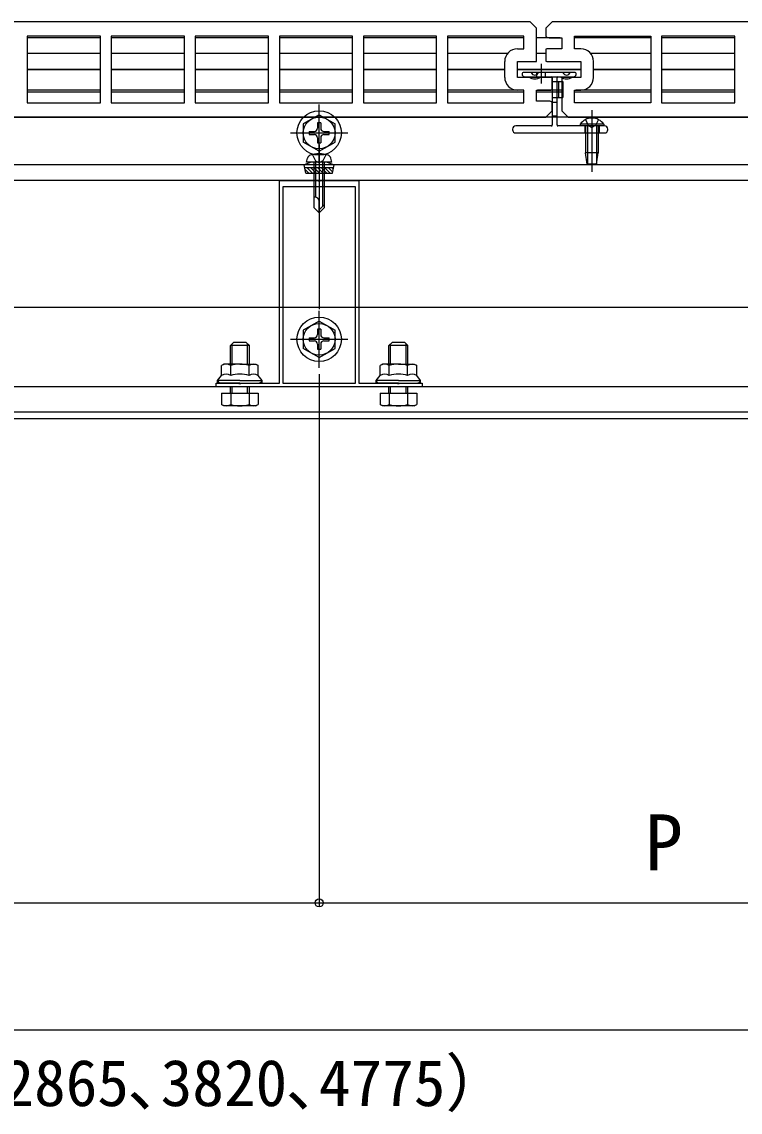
# Model space of a CAD drawing. Units: millimetres, scale not verified. Extents: x -1050 to 1050, y -1570 to 1562.
# Drawn here: x 318.9 to 545.5, y -461.9 to -118.5 of the extents above; entities that cross this region are included whole.
import ezdxf
from ezdxf.enums import TextEntityAlignment as Align

# ---------------------------------------------------------------- set-up
doc = ezdxf.new("R2010")
doc.units = ezdxf.units.MM
doc.header["$LTSCALE"] = 8
for name, color, linetype in [('0-2_YKK_11', 7, 'Continuous'), ('0-3_YKK_12', 2, 'Continuous'), ('0-4_YKK_13', 4, 'Continuous'), ('0-5_YKK_D', 6, 'Continuous')]:
    doc.layers.add(name, color=color, linetype=linetype)
doc.styles.add('ＭＳ ゴシック', font='')
doc.styles.get('ＭＳ ゴシック').set_extended_font_data('MS Gothic')

msp = doc.modelspace()

# ---------------------------------------------------------------- linework, layer by layer
at = {"layer": '0-2_YKK_11'}
for p, q in [((484.2, -127.134), (484.2, -130.866)), ((471.2, -136), (471.2, -131)), ((499.2, -136), (499.2, -131)), ((486.2, -139.866), (486.2, -136.134))]:
    msp.add_line(p, q, dxfattribs=at)
for points in [[(479.2, -118.5), (286.2, -118.5), (284.2, -120.5), (284.2, -123.118)], [(485.7, -136), (475.2, -136), (475.2, -131), (481.2, -131), (481.2, -120.5), (479.2, -118.5)], [(679.2, -118.5), (486.2, -118.5), (484.2, -120.5), (484.2, -123.118)], [(477.2, -123), (453.15, -123), (453.15, -144), (477.2, -144), (477.2, -140), (475.2, -140)], [(475.2, -127), (477.2, -127), (477.2, -123)], [(485.2, -123.5), (489.2, -123.5), (489.2, -127), (484.7, -127)], [(495.2, -127), (493.2, -127), (493.2, -123), (517.25, -123), (517.25, -144)], [(284.7, -131), (295.2, -131), (295.2, -136), (289.2, -136), (289.2, -146.5), (291.2, -148.5), (484.2, -148.5), (486.2, -146.5), (486.2, -143.882)], [(484.7, -131), (495.2, -131), (495.2, -136), (489.2, -136), (489.2, -146.5), (491.2, -148.5), (684.2, -148.5), (686.2, -146.5), (686.2, -143.882)], [(485.2, -143.5), (481.2, -143.5), (481.2, -140), (485.7, -140)], [(517.25, -144), (493.2, -144), (493.2, -140), (495.2, -140)]]:
    msp.add_lwpolyline(points, dxfattribs=at)
for points in [[(343.75, -123), (320.65, -123), (320.65, -144), (343.75, -144)], [(370.25, -123), (347.15, -123), (347.15, -144), (370.25, -144)], [(396.75, -123), (373.65, -123), (373.65, -144), (396.75, -144)], [(423.25, -123), (400.15, -123), (400.15, -144), (423.25, -144)], [(449.75, -123), (426.65, -123), (426.65, -144), (449.75, -144)], [(543.75, -123), (520.65, -123), (520.65, -144), (543.75, -144)], [(445.2, -233.5), (380.2, -233.5), (380.2, -232.3), (387.242, -232.3), (387.425, -232.42), (387.975, -232.42), (388.158, -232.3), (400.2, -232.3), (400.2, -168.5), (412.242, -168.5), (412.425, -168.62), (412.975, -168.62), (413.158, -168.5), (425.2, -168.5), (425.2, -232.3), (437.242, -232.3), (437.425, -232.42), (437.975, -232.42), (438.158, -232.3), (445.2, -232.3)], [(401.2, -170.5), (401.2, -232.3), (424.2, -232.3), (424.2, -170.5)]]:
    msp.add_lwpolyline(points, close=True, dxfattribs=at)
for centre, radius, start, end in [((485.2, -122), 1.5, 228.18968, 270.00001), ((475.2, -131), 4, 90.00001, 179.99999), ((484.7, -128), 1, 90.00004, 120.00005), ((495.2, -131), 4, 0.00001, 89.99999), ((484.7, -130), 1, 239.99995, 269.99996), ((475.2, -136), 4, 180.00001, 269.99999), ((485.7, -137), 1, 59.99995, 89.99996), ((495.2, -136), 4, 270.00001, 359.99999), ((485.7, -139), 1, 270.00004, 300.00005), ((485.2, -145), 1.5, 48.18968, 90.00001)]:
    msp.add_arc(centre, radius, start, end, dxfattribs=at)
at = {"layer": '0-3_YKK_12'}
for p, q in [((343.75, -123.5), (320.65, -123.5)), ((370.25, -123.5), (347.15, -123.5)), ((396.75, -123.5), (373.65, -123.5)), ((423.25, -123.5), (400.15, -123.5)), ((449.75, -123.5), (426.65, -123.5)), ((477.2, -123.5), (453.15, -123.5)), ((488.7, -123.5), (481.2, -123.5)), ((517.25, -123.5), (493.2, -123.5)), ((543.75, -123.5), (520.65, -123.5)), ((343.75, -128.5), (320.65, -128.5)), ((370.25, -128.5), (347.15, -128.5)), ((396.75, -128.5), (373.65, -128.5)), ((423.25, -128.5), (400.15, -128.5)), ((449.75, -128.5), (426.65, -128.5)), ((472.078, -128.5), (453.15, -128.5)), ((484.2, -128.5), (481.2, -128.5)), ((517.25, -128.5), (498.322, -128.5)), ((543.75, -128.5), (520.65, -128.5)), ((343.75, -133.5), (320.65, -133.5)), ((370.25, -133.5), (347.15, -133.5)), ((396.75, -133.5), (373.65, -133.5)), ((423.25, -133.5), (400.15, -133.5)), ((449.75, -133.5), (426.65, -133.5)), ((471.2, -133.5), (453.15, -133.5)), ((495.2, -133.5), (475.2, -133.5)), ((517.25, -133.5), (499.2, -133.5)), ((543.75, -133.5), (520.65, -133.5)), ((343.75, -140.7), (320.65, -140.7)), ((370.25, -140.7), (347.15, -140.7)), ((396.75, -140.7), (373.65, -140.7)), ((423.25, -140.7), (400.15, -140.7)), ((449.75, -140.7), (426.65, -140.7)), ((477.2, -140.7), (453.15, -140.7)), ((489.2, -140.7), (481.2, -140.7)), ((517.25, -140.7), (493.2, -140.7)), ((543.75, -140.7), (520.65, -140.7)), ((829.2, -163.5), (-410.3, -163.5)), ((830.2, -208.5), (-459.8, -208.5)), ((830.2, -233.5), (-459.8, -233.5)), ((830.2, -241.5), (-459.8, -241.5)), ((830.2, -243.5), (-459.8, -243.5))]:
    msp.add_line(p, q, dxfattribs=at)
at = {"layer": '0-4_YKK_13'}
for p, q in [((320.65, -133.516), (343.75, -133.516)), ((347.15, -133.516), (370.25, -133.516)), ((373.65, -133.516), (396.75, -133.516)), ((400.15, -133.516), (423.25, -133.516)), ((426.65, -133.516), (449.75, -133.516)), ((453.15, -133.516), (471.2, -133.516)), ((475.2, -133.516), (495.2, -133.516)), ((482.7, -131.7), (482.7, -137.9)), ((499.2, -133.516), (517.25, -133.516)), ((520.65, -133.516), (543.75, -133.516)), ((476.7, -134.8), (476.7, -135.176)), ((476.788, -135.388), (477.112, -135.712)), ((493.4, -134.5), (477, -134.5)), ((477.324, -135.8), (485.9, -135.8)), ((481.35, -135.8), (481.35, -134.5)), ((484.05, -135.8), (484.05, -134.5)), ((485.9, -135.8), (488, -135.8)), ((486.2, -136.1), (486.2, -151)), ((486.2, -137.3), (487.7, -137.3)), ((487.7, -151), (487.7, -136.1)), ((487.7, -137.3), (489.5, -137.3)), ((488, -135.8), (493.076, -135.8)), ((488.2, -137.3), (488.2, -142.3)), ((489.5, -137.3), (489.5, -142.3)), ((493.288, -135.712), (493.612, -135.388)), ((493.7, -135.176), (493.7, -134.8)), ((343.75, -140.016), (320.65, -140.016)), ((370.25, -140.016), (347.15, -140.016)), ((396.75, -140.016), (373.65, -140.016)), ((423.25, -140.016), (400.15, -140.016)), ((449.75, -140.016), (426.65, -140.016)), ((476.824, -140.016), (453.15, -140.016)), ((489.2, -140.016), (481.576, -140.016)), ((517.25, -140.016), (493.576, -140.016)), ((543.75, -140.016), (520.65, -140.016)), ((486.2, -142.3), (487.7, -142.3)), ((486.2, -143.8), (487.7, -143.8)), ((487.7, -142.3), (489.5, -142.3)), ((412.7, -162.5), (412.7, -144.5)), ((498.7, -146.3), (498.7, -165.8)), ((812.7, -148.5), (-357.738, -148.5)), ((412.7, -147.75), (407.7, -150.637)), ((407.7, -150.637), (407.7, -156.363)), ((412.2, -150.35), (412.2, -152)), ((413.2, -150.35), (412.2, -150.35)), ((412.7, -147.75), (417.7, -150.637)), ((413.2, -150.35), (413.2, -152)), ((417.7, -156.363), (417.7, -150.637)), ((487.7, -148.2), (486.2, -148.2)), ((502.45, -150.791), (502.45, -151.3)), ((403.7, -153.5), (421.7, -153.5)), ((409.55, -153), (411.2, -153)), ((409.55, -153), (409.55, -154)), ((409.55, -154), (411.2, -154)), ((414.2, -153), (415.85, -153)), ((414.2, -154), (415.85, -154)), ((415.85, -154), (415.85, -153)), ((473.7, -152.3), (473.7, -152.5)), ((485.9, -151.3), (474.7, -151.3)), ((474.7, -153.5), (502.7, -153.5)), ((502.7, -151.3), (488, -151.3)), ((502.45, -151.3), (494.95, -151.3)), ((496.45, -151.3), (496.45, -153.5)), ((496.7, -151.3), (496.7, -159.8)), ((497.3, -151.3), (497.3, -163.3)), ((500.1, -151.3), (500.1, -163.3)), ((500.95, -151.3), (500.95, -153.5)), ((503.7, -152.5), (503.7, -152.3)), ((412.7, -159.25), (407.7, -156.363)), ((412.2, -155), (412.2, -156.65)), ((412.2, -156.65), (413.2, -156.65)), ((412.7, -159.25), (417.7, -156.363)), ((412.7, -157.1), (412.7, -181.7)), ((413.2, -155), (413.2, -156.65)), ((497.25, -163.3), (496.7, -159.8)), ((500.15, -163.3), (500.7, -159.8)), ((410.2, -162.7), (407.95, -163.519)), ((417.45, -163.519), (407.95, -163.519)), ((408.478, -166.2), (407.95, -163.519)), ((417.254, -164.512), (408.146, -164.512)), ((408.7, -162.7), (409.035, -161.45)), ((416.7, -162.7), (408.7, -162.7)), ((408.922, -164.512), (410.61, -166.2)), ((410.045, -164.512), (411.733, -166.2)), ((415.2, -162.7), (410.2, -162.7)), ((411, -162.7), (411, -177)), ((411.167, -164.512), (412.855, -166.2)), ((411.6, -162.7), (411.6, -173.7)), ((412.29, -164.512), (413.978, -166.2)), ((413.412, -164.512), (415.1, -166.2)), ((413.8, -162.7), (413.8, -176.6)), ((414.4, -177), (414.4, -162.7)), ((414.535, -164.512), (416.223, -166.2)), ((415.2, -162.7), (417.45, -163.519)), ((415.657, -164.512), (416.992, -165.846)), ((416.7, -162.7), (416.365, -161.45)), ((416.78, -164.512), (417.176, -164.908)), ((416.922, -166.2), (417.45, -163.519)), ((500.15, -163.3), (497.25, -163.3)), ((408.23, -164.943), (409.488, -166.2)), ((408.478, -166.2), (416.922, -166.2)), ((812.7, -168.5), (-442.3, -168.5)), ((411.367, -173.7), (411, -173.7)), ((412.7, -178.7), (412.7, -175.033)), ((411, -177), (412.7, -178.7)), ((414.4, -176), (412.7, -177.7)), ((414.4, -177), (412.7, -178.7)), ((412.7, -212.75), (407.7, -215.637)), ((412.7, -227.5), (412.7, -209.5)), ((412.7, -212.75), (417.7, -215.637)), ((407.7, -215.637), (407.7, -221.363)), ((412.2, -215.35), (412.2, -217)), ((413.2, -215.35), (412.2, -215.35)), ((413.2, -215.35), (413.2, -217)), ((417.7, -221.363), (417.7, -215.637)), ((403.7, -218.5), (421.7, -218.5)), ((409.55, -218), (411.2, -218)), ((409.55, -218), (409.55, -219)), ((409.55, -219), (411.2, -219)), ((414.2, -218), (415.85, -218)), ((414.2, -219), (415.85, -219)), ((415.85, -219), (415.85, -218)), ((390.7, -220.5), (384.7, -220.5)), ((385.24, -226.3), (385.24, -219.96)), ((390.16, -226.3), (390.16, -219.96)), ((412.7, -224.25), (407.7, -221.363)), ((412.2, -220), (412.2, -221.65)), ((412.2, -221.65), (413.2, -221.65)), ((412.7, -224.25), (417.7, -221.363)), ((413.2, -220), (413.2, -221.65)), ((440.7, -220.5), (434.7, -220.5)), ((435.24, -226.3), (435.24, -219.96)), ((440.16, -226.3), (440.16, -219.96)), ((382.7, -226.3), (381.926, -226.747)), ((387.7, -226.3), (382.7, -226.3)), ((387.7, -226.3), (392.7, -226.3)), ((392.7, -226.3), (393.474, -226.747)), ((432.7, -226.3), (431.926, -226.747)), ((437.7, -226.3), (432.7, -226.3)), ((437.7, -226.3), (442.7, -226.3)), ((442.7, -226.3), (443.474, -226.747)), ((381.926, -229.9), (381.926, -226.747)), ((384.813, -229.9), (384.813, -226.747)), ((390.587, -229.9), (390.587, -226.747)), ((393.474, -229.9), (393.474, -226.747)), ((431.926, -229.9), (431.926, -226.747)), ((434.813, -229.9), (434.813, -226.747)), ((440.587, -229.9), (440.587, -226.747)), ((443.474, -229.9), (443.474, -226.747)), ((380.7, -232.3), (380.7, -231.5)), ((387.7, -232.3), (380.7, -232.3)), ((384.7, -235.5), (384.7, -233.5)), ((385.24, -235.5), (385.24, -233.5)), ((387.7, -232.3), (394.7, -232.3)), ((390.16, -235.5), (390.16, -233.5)), ((390.7, -235.5), (390.7, -233.5)), ((394.7, -232.3), (394.7, -231.5)), ((430.7, -232.3), (430.7, -231.5)), ((437.7, -232.3), (430.7, -232.3)), ((434.7, -235.5), (434.7, -233.5)), ((435.24, -235.5), (435.24, -233.5)), ((437.7, -232.3), (444.7, -232.3)), ((440.16, -235.5), (440.16, -233.5)), ((440.7, -235.5), (440.7, -233.5)), ((444.7, -232.3), (444.7, -231.5)), ((381.926, -235.5), (381.926, -239.053)), ((384.813, -235.5), (384.813, -239.053)), ((390.587, -235.5), (390.587, -239.053)), ((431.926, -235.5), (431.926, -239.053)), ((434.813, -235.5), (434.813, -239.053)), ((440.587, -235.5), (440.587, -239.053)), ((382.7, -239.5), (381.926, -239.053)), ((392.7, -239.5), (382.7, -239.5)), ((392.7, -239.5), (393.474, -239.053)), ((432.7, -239.5), (431.926, -239.053)), ((442.7, -239.5), (432.7, -239.5)), ((442.7, -239.5), (443.474, -239.053))]:
    msp.add_line(p, q, dxfattribs=at)
for points in [[(502.45, -150.791), (494.95, -150.791), (494.95, -151.3)], [(496.65, -149.291), (497.555, -151.146), (498.7, -151.755)], [(500.75, -149.291), (499.845, -151.146), (498.7, -151.755)], [(500.7, -151.3), (500.7, -159.8), (496.7, -159.8)], [(410.6, -160.348), (411.55, -162.296), (412.7, -162.908)], [(414.8, -160.348), (413.85, -162.296), (412.7, -162.908)], [(384.7, -226.3), (384.7, -220.5), (385.7, -219.5)], [(390.7, -226.3), (390.7, -220.5), (389.7, -219.5), (385.7, -219.5)], [(434.7, -226.3), (434.7, -220.5), (435.7, -219.5)], [(440.7, -226.3), (440.7, -220.5), (439.7, -219.5), (435.7, -219.5)], [(387.7, -231.5), (380.7, -231.5), (381.926, -229.9)], [(387.7, -231.5), (394.7, -231.5), (393.474, -229.9)], [(437.7, -231.5), (430.7, -231.5), (431.926, -229.9)], [(437.7, -231.5), (444.7, -231.5), (443.474, -229.9)], [(381.926, -235.5), (393.474, -235.5), (393.474, -239.053)], [(431.926, -235.5), (443.474, -235.5), (443.474, -239.053)]]:
    msp.add_lwpolyline(points, dxfattribs=at)
for centre, radius in [((412.7, -153.5), 7), ((412.7, -153.5), 5), ((412.7, -218.5), 7), ((412.7, -218.5), 5)]:
    msp.add_circle(centre, radius, dxfattribs=at)
for centre, radius, start, end in [((477, -134.8), 0.3, 90, 180), ((477, -135.176), 0.3, 180, 225), ((477.324, -135.5), 0.3, 225, 270), ((480.7, -133.946), 2.55, 226.63113, 313.36887), ((480.7, -134.006), 1.25, 203.26433, 336.73567), ((485.9, -136.1), 0.3, 0, 90), ((488, -136.1), 0.3, 90, 180), ((490.7, -133.946), 2.55, 226.63113, 313.36887), ((490.7, -134.006), 1.25, 203.26433, 336.73567), ((493.076, -135.5), 0.3, 270, 315), ((493.4, -134.8), 0.3, 0, 90), ((493.4, -135.176), 0.3, 315, 0), ((485.9, -151), 0.3, 270, 0), ((488, -151), 0.3, 180, 270), ((498.7, -153.327), 4.527, 34.06671, 145.93329), ((411.2, -152), 1, 270, 0), ((411.2, -155), 1, 0, 90), ((414.2, -152), 1, 180, 270), ((414.2, -155), 1, 90, 180), ((474.7, -152.3), 1, 90, 180), ((474.7, -152.5), 1, 180, 270), ((502.7, -152.3), 1, 0, 90), ((502.7, -152.5), 1, 270, 0), ((410.291, -161.787), 1.3, 108.23476, 165), ((412.7, -169.1), 9, 71.76524, 108.23476), ((415.109, -161.787), 1.3, 15, 71.76524), ((411.367, -175.033), 1.333, 0, 90), ((411.2, -217), 1, 270, 0), ((411.2, -220), 1, 0, 90), ((414.2, -217), 1, 180, 270), ((414.2, -220), 1, 90, 180), ((383.37, -228.856), 2.556, 55.61575, 124.38425), ((387.7, -235.853), 9.553, 90, 107.58795), ((387.7, -235.853), 9.553, 72.41205, 90), ((392.03, -228.856), 2.556, 55.61575, 124.38425), ((433.37, -228.856), 2.556, 55.61575, 124.38425), ((437.7, -235.853), 9.553, 90, 107.58795), ((437.7, -235.853), 9.553, 72.41205, 90), ((442.03, -228.856), 2.556, 55.61575, 124.38425), ((383.37, -232.009), 2.556, 55.61575, 124.38425), ((387.7, -239.007), 9.553, 90, 107.58795), ((387.7, -239.007), 9.553, 72.41205, 90), ((392.03, -232.009), 2.556, 55.61575, 124.38425), ((433.37, -232.009), 2.556, 55.61575, 124.38425), ((437.7, -239.007), 9.553, 90, 107.58795), ((437.7, -239.007), 9.553, 72.41205, 90), ((442.03, -232.009), 2.556, 55.61575, 124.38425), ((383.37, -236.944), 2.556, 235.61575, 304.38425), ((387.7, -229.947), 9.553, 252.41205, 287.58795), ((392.03, -236.944), 2.556, 235.61575, 304.38425), ((433.37, -236.944), 2.556, 235.61575, 304.38425), ((437.7, -229.947), 9.553, 252.41205, 287.58795), ((442.03, -236.944), 2.556, 235.61575, 304.38425)]:
    msp.add_arc(centre, radius, start, end, dxfattribs=at)
for centre, start_param, end_param in [((382.2, -231.5), 3.1415927, 4.712389), ((393.2, -231.5), 4.712389, 6.2831853), ((432.2, -231.5), 3.1415927, 4.712389), ((443.2, -231.5), 4.712389, 6.2831853)]:
    msp.add_ellipse(centre, major_axis=(1.5, 0), ratio=0.533333, start_param=start_param, end_param=end_param, dxfattribs=at)
at = {"layer": '0-5_YKK_D'}
for p, q in [((412.7, -162.5), (412.7, -209)), ((412.7, -229.5), (412.7, -397)), ((412.7, -229.5), (412.7, -397)), ((185.2, -396), (412.7, -396)), ((412.7, -396), (640.2, -396)), ((-476.3, -436), (846.7, -436))]:
    msp.add_line(p, q, dxfattribs=at)
msp.add_circle((412.7, -396), 1.275, dxfattribs=at)
msp.add_circle((412.7, -396), 1.275, dxfattribs=at)

# ---------------------------------------------------------------- texts
at = {"layer": '0-5_YKK_D', "style": 'ＭＳ ゴシック'}
for s, height, p in [('P', 17.6, (515.405, -391)), ('（関東間：1820､2730､3640､4550､MM：2000､3000､4000､5000､九州・四国間：1910､2865､3820､4775）', 14.66, (-416.05, -464.409))]:
    msp.add_text(s, height=height, dxfattribs=at).set_placement(p, align=Align.BOTTOM_LEFT)

doc.saveas('drawing.dxf')
